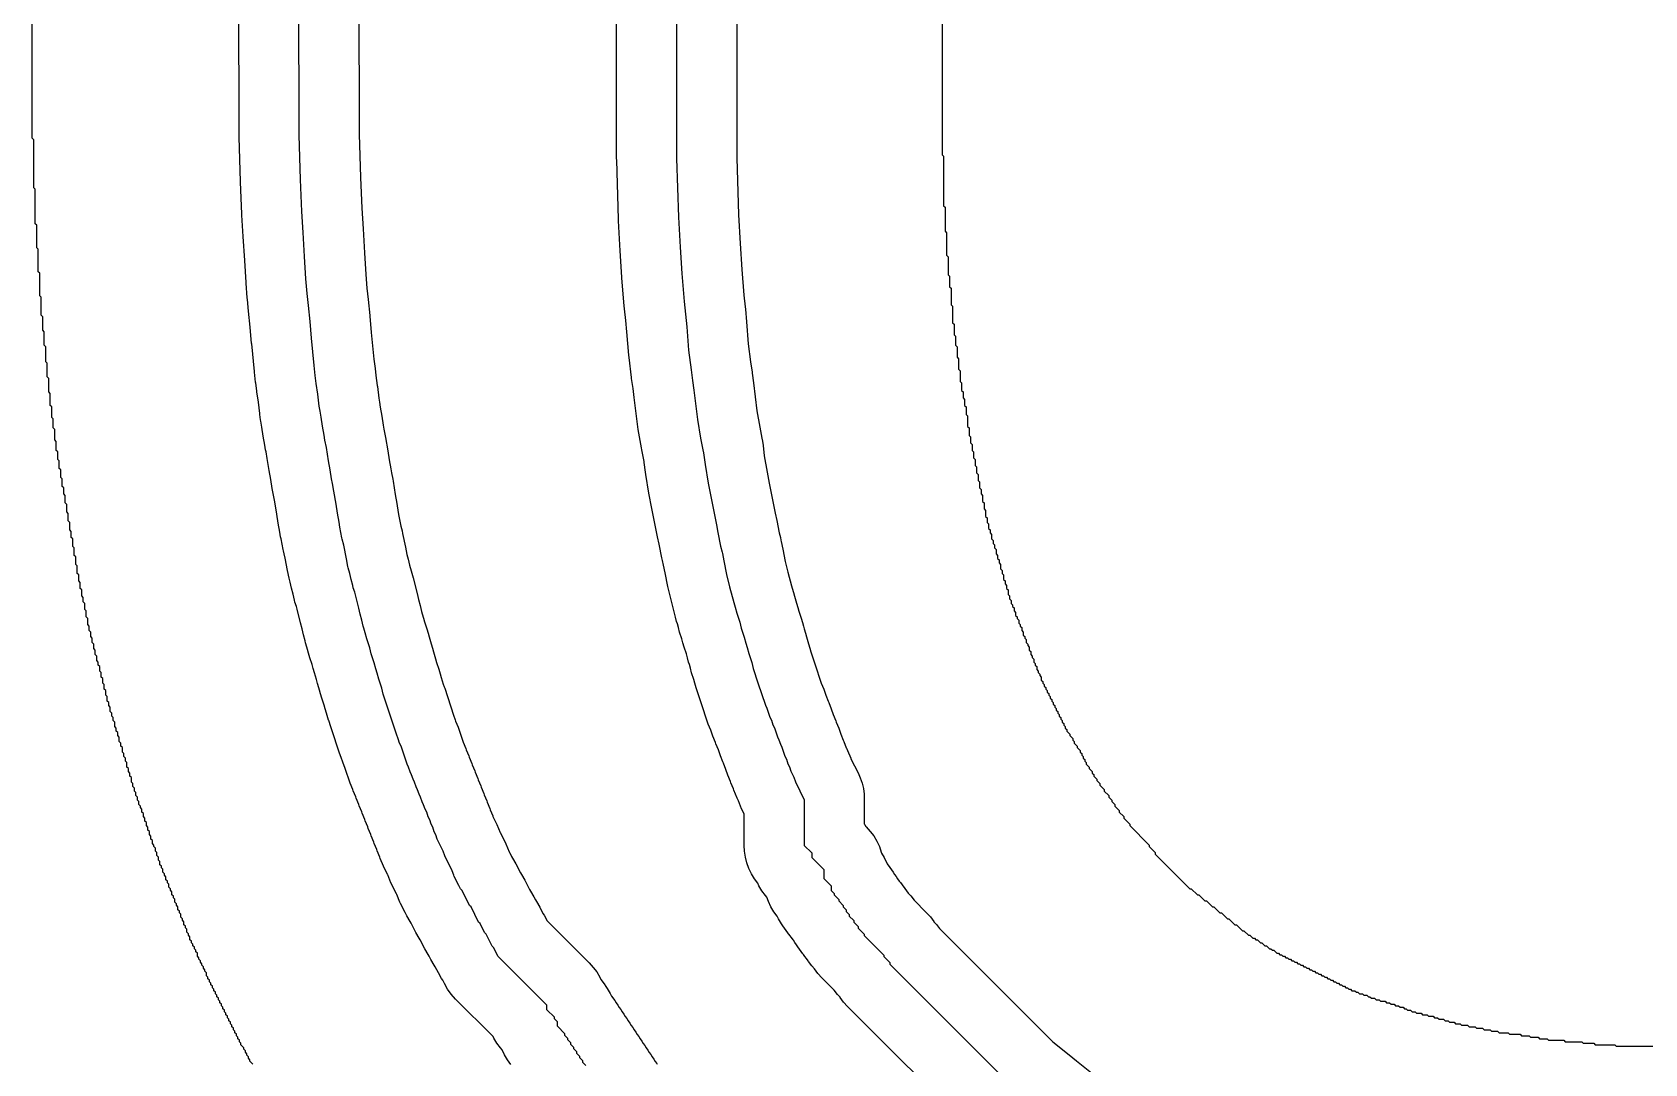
# Model space of a CAD drawing. Header units: millimetres. Extents: x 0 to 1800, y 0 to 406.
# Drawn here: x 0 to 107.4, y 99.7 to 168.5 of the extents above; entities that cross this region are included whole.
import ezdxf

# ---------------------------------------------------------------- set-up
doc = ezdxf.new("R2010")
doc.units = ezdxf.units.MM
for name, color, linetype in [('CENTERLINE', 1, 'Continuous'), ('GROOVE_8MM', 3, 'Continuous'), ('OUTLINE', 7, 'Continuous')]:
    doc.layers.add(name, color=color, linetype=linetype)

msp = doc.modelspace()

# ---------------------------------------------------------------- linework, layer by layer
at = {"layer": 'CENTERLINE'}
for points in [[(42.92, 214.93), (42.92, 160.05), (43.04, 156.13), (43.16, 154.13), (43.27, 152.38), (43.41, 150.53), (43.52, 149.67), (43.59, 148.84), (43.72, 147.27), (43.88, 145.96), (43.98, 145.26), (44.06, 144.61), (44.31, 142.65), (44.51, 141.42), (44.67, 140.64), (44.71, 140.44), (44.81, 139.65), (45.01, 138.42), (45.17, 137.64), (45.57, 135.64), (45.67, 135.14), (45.85, 134.23), (45.95, 133.83), (45.97, 133.74), (46.07, 133.24), (46.25, 132.33), (46.45, 131.52), (46.72, 130.46), (46.82, 130.16), (46.92, 129.76), (47.12, 129.16), (47.22, 128.76), (47.42, 128.16), (47.52, 127.76), (47.62, 127.46), (47.72, 127.06), (47.92, 126.46), (48.02, 126.06), (48.33, 125.12), (48.83, 123.62), (48.93, 123.42), (49.13, 122.82), (49.23, 122.62), (49.33, 122.32), (49.43, 122.12), (49.63, 121.52), (49.73, 121.32), (49.83, 121.02), (49.93, 120.82), (50.13, 120.22), (50.23, 120.02), (50.33, 119.72), (50.43, 119.52), (50.53, 119.22), (50.73, 118.82), (50.83, 118.52), (51.42, 117.33), (51.42, 114.28), (51.92, 113.78), (51.92, 113.48), (52.72, 112.68), (52.72, 112.08), (53.22, 111.58), (53.22, 111.28), (53.42, 111.08), (53.42, 110.98), (53.72, 110.68), (53.72, 110.58), (54.02, 110.28), (54.02, 110.18), (54.22, 109.98), (54.22, 109.88), (54.42, 109.68), (54.42, 109.58), (54.72, 109.28), (54.72, 109.18), (55.02, 108.88), (55.02, 108.78), (55.42, 108.38), (55.42, 108.28), (56.72, 106.98), (56.72, 106.88), (57.12, 106.48), (57.12, 106.38), (65.29, 98.21)], [(36.88, 99.63), (36.68, 99.83), (36.68, 99.93), (36.48, 100.13), (36.48, 100.23), (36.28, 100.43), (36.28, 100.53), (36.08, 100.73), (36.08, 100.83), (35.88, 101.03), (35.88, 101.13), (35.68, 101.33), (35.68, 101.43), (35.48, 101.63), (35.48, 101.73), (34.98, 102.23), (34.98, 102.53), (34.78, 102.73), (34.78, 102.83), (34.28, 103.33), (34.28, 103.63), (31.03, 106.88), (30.73, 107.48), (30.63, 107.58), (30.23, 108.38), (30.13, 108.48), (29.83, 109.08), (29.73, 109.18), (29.23, 110.18), (29.13, 110.28), (28.63, 111.28), (28.53, 111.38), (28.41, 111.61), (28.31, 111.81), (28.21, 112.01), (28.11, 112.21), (28.07, 112.29), (27.97, 112.59), (27.47, 113.59), (27.37, 113.89), (26.97, 114.69), (26.87, 114.99), (26.77, 115.19), (26.67, 115.49), (26.57, 115.69), (26.47, 115.99), (26.37, 116.19), (26.27, 116.49), (26.17, 116.69), (26.07, 116.99), (25.97, 117.19), (25.87, 117.49), (25.77, 117.69), (25.67, 117.99), (25.57, 118.19), (25.47, 118.49), (25.37, 118.69), (25.27, 118.99), (25.17, 119.19), (25.07, 119.49), (24.97, 119.69), (24.57, 120.89), (24.47, 121.09), (24.47, 121.09), (24.37, 121.39), (24.27, 121.69), (23.67, 123.49), (23.63, 123.57), (23.58, 123.75), (23.38, 124.35), (23.28, 124.75), (23.08, 125.35), (22.98, 125.75), (22.88, 126.05), (22.78, 126.45), (22.58, 127.05), (22.48, 127.45), (22.28, 128.05), (22.18, 128.45), (22.08, 128.75), (22.05, 128.89), (21.95, 129.29), (21.85, 129.69), (21.75, 130.09), (21.48, 131.15), (21.38, 131.45), (21.35, 131.59), (21.25, 131.99), (21.15, 132.39), (21.05, 132.78), (21.03, 132.87), (20.93, 133.37), (20.75, 134.28), (20.65, 134.68), (20.63, 134.77), (20.49, 135.49), (20.44, 135.81), (20.34, 136.41), (20.24, 137.01), (20.09, 137.89), (19.99, 138.39), (19.94, 138.71), (19.84, 139.31), (19.74, 139.91), (19.59, 140.79), (19.49, 141.29), (19.44, 141.61), (19.34, 142.21), (19.24, 142.81), (19.17, 143.21), (19.12, 143.55), (19.02, 144.35), (18.92, 145.05), (18.85, 145.58), (18.78, 146.26), (18.6, 148.08), (18.5, 149.18), (18.39, 150.26), (18.31, 151.06), (18.23, 152.03), (18.14, 153.51), (18.04, 155.11), (17.95, 156.52), (17.86, 158.64), (17.78, 161.59), (17.69, 199.2)]]:
    msp.add_lwpolyline(points, dxfattribs=at)
at = {"layer": 'GROOVE_8MM'}
for points in [[(62.47, 95.39), (54.3, 103.55), (54.03, 103.85), (53.8, 104.16), (53.8, 104.17), (53.63, 104.35), (53.42, 104.63), (52.6, 105.45), (52.33, 105.75), (52.1, 106.06), (52.1, 106.07), (51.93, 106.25), (51.7, 106.56), (51.68, 106.6), (51.63, 106.65), (51.4, 106.96), (51.38, 107), (51.33, 107.05), (51.1, 107.36), (51, 107.52), (50.9, 107.66), (50.8, 107.82), (50.7, 107.96), (50.68, 108), (50.63, 108.05), (50.4, 108.36), (50.38, 108.4), (50.33, 108.45), (50.1, 108.76), (50, 108.92), (49.9, 109.06), (49.7, 109.4), (49.62, 109.57), (49.4, 109.86), (49.2, 110.2), (49.03, 110.55), (48.92, 110.84), (48.83, 110.95), (48.6, 111.26), (48.4, 111.6), (48.32, 111.77), (48.1, 112.06), (47.9, 112.4), (47.73, 112.75), (47.6, 113.12), (47.5, 113.5), (47.44, 113.89), (47.42, 114.28), (47.42, 116.39), (47.25, 116.73), (47.03, 117.26), (47.02, 117.29), (46.95, 117.43), (46.73, 117.96), (46.7, 118.05), (46.53, 118.46), (46.5, 118.55), (46.33, 118.96), (46.2, 119.35), (46.03, 119.76), (46, 119.85), (45.83, 120.26), (45.7, 120.65), (45.53, 121.06), (45.5, 121.15), (45.33, 121.56), (45.2, 121.95), (45.03, 122.36), (44.54, 123.85), (44.22, 124.79), (44.14, 125.09), (44.07, 125.34), (43.92, 125.79), (43.84, 126.09), (43.77, 126.34), (43.72, 126.49), (43.64, 126.79), (43.57, 127.04), (43.42, 127.49), (43.34, 127.79), (43.27, 128.04), (43.12, 128.49), (43.04, 128.79), (42.97, 129.04), (42.92, 129.19), (42.84, 129.49), (42.57, 130.55), (42.37, 131.36), (42.33, 131.54), (42.15, 132.45), (42.05, 132.95), (41.97, 133.26), (41.93, 133.44), (41.75, 134.35), (41.65, 134.85), (41.25, 136.85), (41.09, 137.63), (41.07, 137.76), (40.86, 139), (40.84, 139.16), (40.76, 139.8), (40.75, 139.85), (40.59, 140.63), (40.57, 140.76), (40.36, 142), (40.34, 142.16), (40.09, 144.12), (40.02, 144.73), (39.92, 145.39), (39.91, 145.46), (39.75, 146.78), (39.73, 146.94), (39.6, 148.5), (39.54, 149.26), (39.44, 150.03), (39.42, 150.22), (39.28, 152.07), (39.27, 152.13), (39.16, 153.89), (39.16, 153.9), (39.05, 155.89), (39.04, 156.01), (38.93, 159.93), (38.92, 160.05), (38.92, 214.93)], [(46.92, 214.15), (46.92, 160.1), (47.04, 156.3), (47.15, 154.38), (47.26, 152.65), (47.39, 150.93), (47.48, 150.17), (47.5, 150.01), (47.57, 149.17), (47.69, 147.69), (47.84, 146.49), (47.94, 145.82), (47.95, 145.75), (48.03, 145.11), (48.26, 143.23), (48.45, 142.14), (48.59, 141.42), (48.63, 141.22), (48.68, 140.93), (48.76, 140.23), (48.95, 139.14), (49.09, 138.42), (49.49, 136.42), (49.59, 135.92), (49.75, 135.1), (49.83, 134.8), (49.87, 134.61), (49.89, 134.52), (49.99, 134.02), (50.15, 133.2), (50.33, 132.49), (50.56, 131.58), (50.61, 131.42), (50.7, 131.13), (50.76, 130.88), (50.91, 130.42), (51, 130.13), (51.06, 129.88), (51.21, 129.42), (51.3, 129.13), (51.36, 128.88), (51.41, 128.72), (51.5, 128.43), (51.56, 128.18), (51.71, 127.72), (51.8, 127.43), (51.86, 127.18), (52.13, 126.38), (52.55, 125.1), (52.72, 124.69), (52.85, 124.3), (53.02, 123.89), (53.05, 123.8), (53.22, 123.39), (53.35, 123), (53.52, 122.59), (53.55, 122.5), (53.72, 122.09), (53.85, 121.7), (54.02, 121.29), (54.05, 121.2), (54.22, 120.79), (54.23, 120.76), (54.31, 120.61), (54.52, 120.09), (54.53, 120.06), (55, 119.12), (55.15, 118.78), (55.27, 118.43), (55.36, 118.07), (55.41, 117.7), (55.42, 117.33), (55.42, 115.72), (55.45, 115.67), (55.5, 115.56), (55.55, 115.51), (55.82, 115.22), (56.05, 114.91), (56.25, 114.57), (56.42, 114.21), (56.55, 113.84), (56.57, 113.77), (56.75, 113.47), (56.92, 113.11), (56.94, 113.05), (57.05, 112.91), (57.07, 112.87), (57.12, 112.82), (57.35, 112.51), (57.44, 112.35), (57.55, 112.21), (57.64, 112.05), (57.75, 111.91), (57.77, 111.87), (57.82, 111.82), (58.05, 111.51), (58.07, 111.47), (58.12, 111.42), (58.35, 111.11), (58.35, 111.1), (58.52, 110.92), (58.73, 110.64), (59.55, 109.81), (59.82, 109.52), (60.05, 109.21), (60.05, 109.2), (60.22, 109.02), (60.43, 108.74), (67.97, 101.2), (69.06, 100.33), (69.56, 99.93), (70.56, 99.13)], [(31.88, 99.69), (31.65, 100), (31.45, 100.34), (31.29, 100.67), (31.18, 100.79), (30.95, 101.1), (30.75, 101.44), (30.7, 101.55), (28.2, 104.05), (27.91, 104.37), (27.66, 104.71), (27.45, 105.09), (27.34, 105.3), (27.26, 105.41), (27.05, 105.79), (26.84, 106.2), (26.76, 106.31), (26.55, 106.69), (26.44, 106.9), (26.36, 107.01), (26.15, 107.39), (25.84, 108), (25.76, 108.11), (25.55, 108.49), (25.24, 109.1), (25.16, 109.21), (24.95, 109.59), (24.83, 109.82), (24.73, 110.02), (24.63, 110.22), (24.53, 110.42), (24.49, 110.5), (24.28, 111.02), (24.27, 111.05), (23.89, 111.8), (23.68, 112.32), (23.67, 112.35), (23.39, 112.9), (23.18, 113.42), (23.15, 113.51), (22.98, 113.92), (22.95, 114.01), (22.78, 114.42), (22.75, 114.51), (22.58, 114.92), (22.55, 115.01), (22.38, 115.42), (22.35, 115.51), (22.18, 115.92), (22.15, 116.01), (21.98, 116.42), (21.95, 116.51), (21.78, 116.92), (21.75, 117.01), (21.58, 117.42), (21.55, 117.51), (21.38, 117.92), (21.35, 118.01), (21.18, 118.42), (20.85, 119.41), (20.68, 119.82), (20.57, 120.13), (20.47, 120.43), (19.93, 122.06), (19.88, 122.19), (19.75, 122.6), (19.74, 122.63), (19.59, 123.09), (19.5, 123.38), (19.44, 123.63), (19.29, 124.09), (19.2, 124.38), (19.14, 124.63), (19.09, 124.79), (19, 125.08), (18.94, 125.33), (18.79, 125.79), (18.7, 126.08), (18.64, 126.33), (18.49, 126.79), (18.4, 127.08), (18.34, 127.33), (18.29, 127.49), (18.2, 127.78), (18.17, 127.92), (18.07, 128.32), (17.97, 128.72), (17.87, 129.12), (17.64, 130.03), (17.59, 130.19), (17.5, 130.48), (17.47, 130.62), (17.37, 131.02), (17.27, 131.42), (17.17, 131.81), (17.13, 132), (17.11, 132.09), (17.01, 132.59), (16.85, 133.41), (16.77, 133.71), (16.73, 133.9), (16.71, 133.99), (16.57, 134.71), (16.54, 134.83), (16.49, 135.15), (16.39, 135.75), (16.29, 136.35), (16.15, 137.17), (16.07, 137.61), (16.04, 137.73), (15.99, 138.05), (15.89, 138.65), (15.79, 139.25), (15.65, 140.07), (15.57, 140.51), (15.54, 140.63), (15.49, 140.95), (15.39, 141.55), (15.29, 142.15), (15.22, 142.55), (15.21, 142.64), (15.16, 142.99), (15.15, 143.06), (15.06, 143.82), (14.96, 144.49), (14.95, 144.56), (14.89, 145.08), (14.88, 145.14), (14.8, 145.82), (14.8, 145.86), (14.62, 147.69), (14.61, 147.72), (14.51, 148.8), (14.41, 149.87), (14.33, 150.66), (14.32, 150.76), (14.25, 151.73), (14.24, 151.78), (14.15, 153.26), (14.05, 154.86), (13.96, 156.27), (13.96, 156.36), (13.87, 158.47), (13.87, 158.52), (13.78, 161.47), (13.78, 161.58), (13.69, 199.19)], [(21.69, 198.48), (21.78, 161.66), (21.86, 158.78), (21.95, 156.73), (22.03, 155.36), (22.03, 155.36), (22.13, 153.76), (22.22, 152.31), (22.29, 151.41), (22.37, 150.66), (22.48, 149.58), (22.48, 149.55), (22.58, 148.46), (22.76, 146.68), (22.83, 146.05), (22.88, 145.58), (22.98, 144.92), (22.99, 144.85), (23.08, 144.08), (23.12, 143.82), (23.18, 143.47), (23.28, 142.87), (23.38, 142.27), (23.42, 142.01), (23.51, 141.58), (23.53, 141.45), (23.68, 140.57), (23.78, 139.97), (23.88, 139.37), (23.92, 139.11), (24.01, 138.68), (24.03, 138.55), (24.18, 137.67), (24.28, 137.07), (24.38, 136.47), (24.42, 136.21), (24.55, 135.56), (24.63, 135.25), (24.67, 135.07), (24.85, 134.16), (24.95, 133.66), (25.03, 133.36), (25.13, 132.96), (25.23, 132.57), (25.28, 132.42), (25.36, 132.12), (25.63, 131.06), (25.73, 130.66), (25.83, 130.26), (25.93, 129.87), (25.98, 129.72), (26.06, 129.42), (26.13, 129.17), (26.28, 128.72), (26.36, 128.42), (26.43, 128.17), (26.58, 127.72), (26.66, 127.42), (26.73, 127.17), (26.78, 127.02), (26.86, 126.72), (26.93, 126.47), (27.08, 126.02), (27.16, 125.72), (27.23, 125.47), (27.38, 125.02), (27.43, 124.84), (27.47, 124.75), (28.06, 122.96), (28.16, 122.66), (28.2, 122.56), (28.37, 122.15), (28.7, 121.16), (28.87, 120.75), (28.9, 120.66), (29.07, 120.25), (29.1, 120.16), (29.27, 119.75), (29.3, 119.66), (29.47, 119.25), (29.5, 119.16), (29.67, 118.75), (29.7, 118.66), (29.87, 118.25), (29.9, 118.16), (30.07, 117.75), (30.1, 117.66), (30.27, 117.25), (30.3, 117.16), (30.47, 116.75), (30.5, 116.66), (30.67, 116.25), (30.68, 116.22), (30.95, 115.68), (31.17, 115.15), (31.18, 115.12), (31.55, 114.38), (31.77, 113.85), (31.78, 113.82), (31.79, 113.8), (31.89, 113.6), (31.91, 113.55), (31.99, 113.44), (32.2, 113.06), (32.51, 112.45), (32.59, 112.34), (32.8, 111.96), (33.11, 111.35), (33.19, 111.24), (33.4, 110.86), (33.51, 110.65), (33.59, 110.54), (33.8, 110.16), (34.01, 109.75), (34.09, 109.64), (34.3, 109.26), (34.31, 109.24), (37.1, 106.45), (37.37, 106.16), (37.6, 105.85), (37.8, 105.51), (37.88, 105.34), (38.1, 105.05), (38.2, 104.89), (38.3, 104.75), (38.5, 104.41), (38.58, 104.24), (38.8, 103.95), (38.9, 103.79), (39, 103.65), (39.1, 103.49), (39.2, 103.35), (39.3, 103.19), (39.4, 103.05), (39.5, 102.89), (39.6, 102.75), (39.7, 102.59), (39.8, 102.45), (39.9, 102.29), (40, 102.15), (40.1, 101.99), (40.2, 101.85), (40.3, 101.69), (40.4, 101.55), (40.5, 101.39), (40.6, 101.25), (40.7, 101.09), (40.8, 100.95), (40.9, 100.79), (41, 100.65), (41.1, 100.49), (41.2, 100.35), (41.3, 100.19), (41.4, 100.05), (41.5, 99.89), (41.6, 99.75), (41.62, 99.71)]]:
    msp.add_lwpolyline(points, dxfattribs=at)
at = {"layer": 'OUTLINE'}
for points in [[(60.6, 207.6), (60.6, 160.3), (60.7, 160.2), (60.7, 156.9), (60.8, 156.8), (60.8, 155.2), (60.9, 155.1), (60.9, 153.6), (61, 153.5), (61, 152.3), (61.1, 152.2), (61.1, 151.5), (61.2, 151.4), (61.2, 150.3), (61.3, 150.2), (61.3, 149.1), (61.4, 149), (61.4, 148.3), (61.5, 148.2), (61.5, 147.6), (61.6, 147.5), (61.6, 146.8), (61.7, 146.7), (61.7, 146), (61.8, 145.9), (61.8, 145.2), (61.9, 145.1), (61.9, 144.6), (62, 144.5), (62, 144.1), (62.1, 144), (62.1, 143.6), (62.2, 143.5), (62.2, 143), (62.3, 142.9), (62.3, 142.2), (62.4, 142.1), (62.4, 141.6), (62.5, 141.5), (62.5, 141.1), (62.6, 141), (62.6, 140.6), (62.7, 140.5), (62.7, 140.1), (62.8, 140), (62.8, 139.6), (62.9, 139.5), (62.9, 139.1), (63, 139), (63, 138.6), (63.1, 138.5), (63.1, 138.1), (63.2, 138), (63.2, 137.7), (63.3, 137.6), (63.3, 137.2), (63.4, 137.1), (63.4, 136.7), (63.5, 136.6), (63.5, 136.2), (63.6, 136.1), (63.6, 135.8), (63.7, 135.7), (63.7, 135.4), (63.8, 135.3), (63.8, 135.1), (63.9, 135), (63.9, 134.7), (64, 134.6), (64, 134.4), (64.1, 134.3), (64.1, 134.1), (64.2, 134), (64.2, 133.7), (64.3, 133.6), (64.3, 133.4), (64.4, 133.3), (64.4, 133.1), (64.5, 133), (64.5, 132.7), (64.6, 132.6), (64.6, 132.4), (64.7, 132.3), (64.7, 132), (64.8, 131.9), (64.8, 131.7), (64.9, 131.6), (64.9, 131.4), (65, 131.3), (65, 131), (65.1, 130.9), (65.1, 130.7), (65.2, 130.6), (65.2, 130.4), (65.3, 130.3), (65.3, 130.2), (65.4, 130.1), (65.4, 129.9), (65.5, 129.8), (65.5, 129.6), (65.6, 129.5), (65.6, 129.4), (65.7, 129.3), (65.7, 129.1), (65.8, 129), (65.8, 128.9), (65.9, 128.8), (65.9, 128.6), (66, 128.5), (66, 128.3), (66.1, 128.2), (66.1, 128.1), (66.2, 128), (66.2, 127.8), (66.3, 127.7), (66.3, 127.6), (66.4, 127.5), (66.4, 127.3), (66.5, 127.2), (66.5, 127), (66.6, 126.9), (66.6, 126.8), (66.7, 126.7), (66.7, 126.5), (66.8, 126.4), (66.8, 126.3), (66.9, 126.2), (66.9, 126), (67, 125.9), (67, 125.8), (67.1, 125.7), (67.1, 125.6), (67.2, 125.5), (67.2, 125.3), (67.3, 125.2), (67.3, 125.1), (67.4, 125), (67.4, 124.9), (67.5, 124.8), (67.5, 124.7), (67.6, 124.6), (67.6, 124.5), (67.7, 124.4), (67.7, 124.3), (67.8, 124.2), (67.8, 124.1), (67.9, 124), (67.9, 123.9), (68, 123.8), (68, 123.7), (68.1, 123.6), (68.1, 123.5), (68.2, 123.4), (68.2, 123.3), (68.3, 123.2), (68.3, 123.1), (68.4, 123), (68.4, 122.9), (68.5, 122.8), (68.5, 122.7), (68.6, 122.6), (68.6, 122.5), (68.7, 122.4), (68.7, 122.3), (68.8, 122.2), (68.8, 122.1), (68.9, 122), (68.9, 121.9), (69.1, 121.7), (69.1, 121.6), (69.3, 121.4), (69.3, 121.3), (69.4, 121.2), (69.4, 121.1), (69.6, 120.9), (69.6, 120.8), (69.8, 120.6), (69.8, 120.5), (69.9, 120.4), (69.9, 120.3), (70, 120.2), (70, 120.1), (70.1, 120), (70.1, 119.9), (70.2, 119.8), (70.2, 119.7), (70.4, 119.5), (70.4, 119.4), (70.6, 119.2), (70.6, 119.1), (70.7, 119), (70.7, 118.9), (70.9, 118.7), (70.9, 118.6), (71.1, 118.4), (71.1, 118.3), (71.4, 118), (71.4, 117.9), (71.7, 117.6), (71.7, 117.5), (71.9, 117.3), (71.9, 117.2), (72.1, 117), (72.1, 116.9), (72.4, 116.6), (72.4, 116.5), (72.7, 116.2), (72.7, 116.1), (73.1, 115.7), (73.1, 115.6), (74.4, 114.3), (74.4, 114.2), (74.8, 113.8), (74.8, 113.7), (77.1, 111.4), (77.2, 111.4), (77.6, 111), (77.7, 111), (78.1, 110.6), (78.2, 110.6), (78.6, 110.2), (78.7, 110.2), (79.1, 109.8), (79.2, 109.8), (79.6, 109.4), (79.7, 109.4), (80.1, 109), (80.2, 109), (80.6, 108.6), (80.7, 108.6), (81, 108.3), (81.1, 108.3), (81.3, 108.1), (81.4, 108.1), (81.5, 108), (81.6, 108), (81.8, 107.8), (81.9, 107.8), (82.1, 107.6), (82.2, 107.6), (82.4, 107.4), (82.5, 107.4), (82.6, 107.3), (82.7, 107.3), (82.9, 107.1), (83, 107.1), (83.1, 107), (83.2, 107), (83.3, 106.9), (83.4, 106.9), (83.5, 106.8), (83.6, 106.8), (83.7, 106.7), (83.8, 106.7), (83.9, 106.6), (84, 106.6), (84.1, 106.5), (84.2, 106.5), (84.3, 106.4), (84.4, 106.4), (84.5, 106.3), (84.6, 106.3), (84.7, 106.2), (84.8, 106.2), (84.9, 106.1), (85, 106.1), (85.1, 106), (85.2, 106), (85.3, 105.9), (85.4, 105.9), (85.5, 105.8), (85.6, 105.8), (85.7, 105.7), (85.8, 105.7), (85.9, 105.6), (86, 105.6), (86.1, 105.5), (86.2, 105.5), (86.3, 105.4), (86.4, 105.4), (86.5, 105.3), (86.6, 105.3), (86.7, 105.2), (86.8, 105.2), (86.9, 105.1), (87, 105.1), (87.1, 105), (87.2, 105), (87.3, 104.9), (87.4, 104.9), (87.5, 104.8), (87.6, 104.8), (87.7, 104.7), (87.8, 104.7), (87.9, 104.6), (88.1, 104.6), (88.2, 104.5), (88.3, 104.5), (88.4, 104.4), (88.6, 104.4), (88.7, 104.3), (88.9, 104.3), (89, 104.2), (89.1, 104.2), (89.2, 104.1), (89.4, 104.1), (89.5, 104), (89.7, 104), (89.8, 103.9), (90.1, 103.9), (90.2, 103.8), (90.4, 103.8), (90.5, 103.7), (90.7, 103.7), (90.8, 103.6), (91, 103.6), (91.1, 103.5), (91.3, 103.5), (91.4, 103.4), (91.5, 103.4), (91.6, 103.3), (91.8, 103.3), (91.9, 103.2), (92.1, 103.2), (92.2, 103.1), (92.5, 103.1), (92.6, 103), (92.9, 103), (93, 102.9), (93.3, 102.9), (93.4, 102.8), (93.6, 102.8), (93.7, 102.7), (94, 102.7), (94.1, 102.6), (94.3, 102.6), (94.4, 102.5), (94.7, 102.5), (94.8, 102.4), (95.1, 102.4), (95.2, 102.3), (95.6, 102.3), (95.7, 102.2), (96.1, 102.2), (96.2, 102.1), (96.6, 102.1), (96.7, 102), (97.1, 102), (97.2, 101.9), (97.6, 101.9), (97.7, 101.8), (98.3, 101.8), (98.4, 101.7), (99.1, 101.7), (99.2, 101.6), (99.7, 101.6), (99.8, 101.5), (100.3, 101.5), (100.4, 101.4), (100.9, 101.4), (101, 101.3), (102, 101.3), (102.1, 101.2), (103.2, 101.2), (103.3, 101.1), (104, 101.1), (104.1, 101), (105.4, 101), (105.5, 100.9), (109, 100.9)], [(14.7, 99.7), (14.5, 99.9), (14.5, 100), (14.4, 100.1), (14.4, 100.2), (14.3, 100.3), (14.3, 100.4), (14.2, 100.5), (14.2, 100.6), (14.1, 100.7), (14.1, 100.8), (13.9, 101), (13.9, 101.1), (13.8, 101.2), (13.8, 101.3), (13.7, 101.4), (13.7, 101.5), (13.6, 101.6), (13.6, 101.7), (13.5, 101.8), (13.5, 101.9), (13.4, 102), (13.4, 102.1), (13.3, 102.2), (13.3, 102.3), (13.2, 102.4), (13.2, 102.5), (13.1, 102.6), (13.1, 102.7), (13, 102.8), (13, 102.9), (12.9, 103), (12.9, 103.1), (12.8, 103.2), (12.8, 103.3), (12.7, 103.4), (12.7, 103.5), (12.6, 103.6), (12.6, 103.7), (12.5, 103.8), (12.5, 103.9), (12.4, 104), (12.4, 104.1), (12.3, 104.2), (12.3, 104.3), (12.2, 104.4), (12.2, 104.5), (12.1, 104.6), (12.1, 104.7), (12, 104.8), (12, 104.9), (11.9, 105), (11.9, 105.1), (11.8, 105.2), (11.8, 105.3), (11.7, 105.4), (11.7, 105.5), (11.6, 105.6), (11.6, 105.8), (11.5, 105.9), (11.5, 106), (11.4, 106.1), (11.4, 106.2), (11.3, 106.3), (11.3, 106.4), (11.2, 106.5), (11.2, 106.6), (11.1, 106.7), (11.1, 106.8), (11, 106.9), (11, 107.1), (10.9, 107.2), (10.9, 107.3), (10.8, 107.4), (10.8, 107.5), (10.7, 107.6), (10.7, 107.7), (10.6, 107.8), (10.6, 107.9), (10.5, 108), (10.5, 108.2), (10.4, 108.3), (10.4, 108.4), (10.3, 108.5), (10.3, 108.7), (10.2, 108.8), (10.2, 108.9), (10.1, 109), (10.1, 109.2), (10, 109.3), (10, 109.4), (9.9, 109.5), (9.9, 109.7), (9.8, 109.8), (9.8, 109.9), (9.7, 110), (9.7, 110.2), (9.6, 110.3), (9.6, 110.4), (9.5, 110.5), (9.5, 110.7), (9.4, 110.8), (9.4, 110.9), (9.3, 111), (9.3, 111.2), (9.2, 111.3), (9.2, 111.4), (9.1, 111.5), (9.1, 111.7), (9, 111.8), (9, 111.9), (8.9, 112), (8.9, 112.2), (8.8, 112.3), (8.8, 112.4), (8.7, 112.5), (8.7, 112.7), (8.6, 112.8), (8.6, 112.9), (8.5, 113), (8.5, 113.2), (8.4, 113.3), (8.4, 113.5), (8.3, 113.6), (8.3, 113.8), (8.2, 113.9), (8.2, 114.1), (8.1, 114.2), (8.1, 114.3), (8, 114.4), (8, 114.6), (7.9, 114.7), (7.9, 114.9), (7.8, 115), (7.8, 115.2), (7.7, 115.3), (7.7, 115.5), (7.6, 115.6), (7.6, 115.8), (7.5, 115.9), (7.5, 116.1), (7.4, 116.2), (7.4, 116.4), (7.3, 116.5), (7.3, 116.7), (7.2, 116.8), (7.2, 116.9), (7.1, 117), (7.1, 117.2), (7, 117.3), (7, 117.5), (6.9, 117.6), (6.9, 117.8), (6.8, 117.9), (6.8, 118.1), (6.7, 118.2), (6.7, 118.4), (6.6, 118.5), (6.6, 118.8), (6.5, 118.9), (6.5, 119.1), (6.4, 119.2), (6.4, 119.4), (6.3, 119.5), (6.3, 119.8), (6.2, 119.9), (6.2, 120.1), (6.1, 120.2), (6.1, 120.4), (6, 120.5), (6, 120.8), (5.9, 120.9), (5.9, 121.1), (5.8, 121.2), (5.8, 121.5), (5.7, 121.6), (5.7, 121.8), (5.6, 121.9), (5.6, 122.1), (5.5, 122.2), (5.5, 122.5), (5.4, 122.6), (5.4, 122.8), (5.3, 122.9), (5.3, 123.1), (5.2, 123.2), (5.2, 123.5), (5.1, 123.6), (5.1, 123.8), (5, 123.9), (5, 124.2), (4.9, 124.3), (4.9, 124.6), (4.8, 124.7), (4.8, 125), (4.7, 125.1), (4.7, 125.4), (4.6, 125.5), (4.6, 125.8), (4.5, 125.9), (4.5, 126.2), (4.4, 126.3), (4.4, 126.5), (4.3, 126.6), (4.3, 126.9), (4.2, 127), (4.2, 127.3), (4.1, 127.4), (4.1, 127.7), (4, 127.8), (4, 128.1), (3.9, 128.2), (3.9, 128.5), (3.8, 128.6), (3.8, 128.9), (3.7, 129), (3.7, 129.4), (3.6, 129.5), (3.6, 129.9), (3.5, 130), (3.5, 130.4), (3.4, 130.5), (3.4, 130.8), (3.3, 130.9), (3.3, 131.3), (3.2, 131.4), (3.2, 131.8), (3.1, 131.9), (3.1, 132.3), (3, 132.4), (3, 132.9), (2.9, 133), (2.9, 133.5), (2.8, 133.6), (2.8, 134.1), (2.7, 134.2), (2.7, 134.7), (2.6, 134.8), (2.6, 135.2), (2.5, 135.3), (2.5, 135.8), (2.4, 135.9), (2.4, 136.4), (2.3, 136.5), (2.3, 137), (2.2, 137.1), (2.2, 137.6), (2.1, 137.7), (2.1, 138.1), (2, 138.2), (2, 138.7), (1.9, 138.8), (1.9, 139.3), (1.8, 139.4), (1.8, 139.9), (1.7, 140), (1.7, 140.5), (1.6, 140.6), (1.6, 141.2), (1.5, 141.3), (1.5, 142), (1.4, 142.1), (1.4, 142.7), (1.3, 142.8), (1.3, 143.5), (1.2, 143.6), (1.2, 144.4), (1.1, 144.5), (1.1, 145.4), (1, 145.5), (1, 146.4), (0.9, 146.5), (0.9, 147.5), (0.8, 147.6), (0.8, 148.5), (0.7, 148.6), (0.7, 149.5), (0.6, 149.6), (0.6, 150.8), (0.5, 150.9), (0.5, 152.4), (0.4, 152.5), (0.4, 154), (0.3, 154.1), (0.3, 155.6), (0.2, 155.7), (0.2, 158), (0.1, 158.1), (0.1, 161.3), (0, 161.4), (0, 206.5)]]:
    msp.add_lwpolyline(points, dxfattribs=at)

doc.saveas('drawing.dxf')
